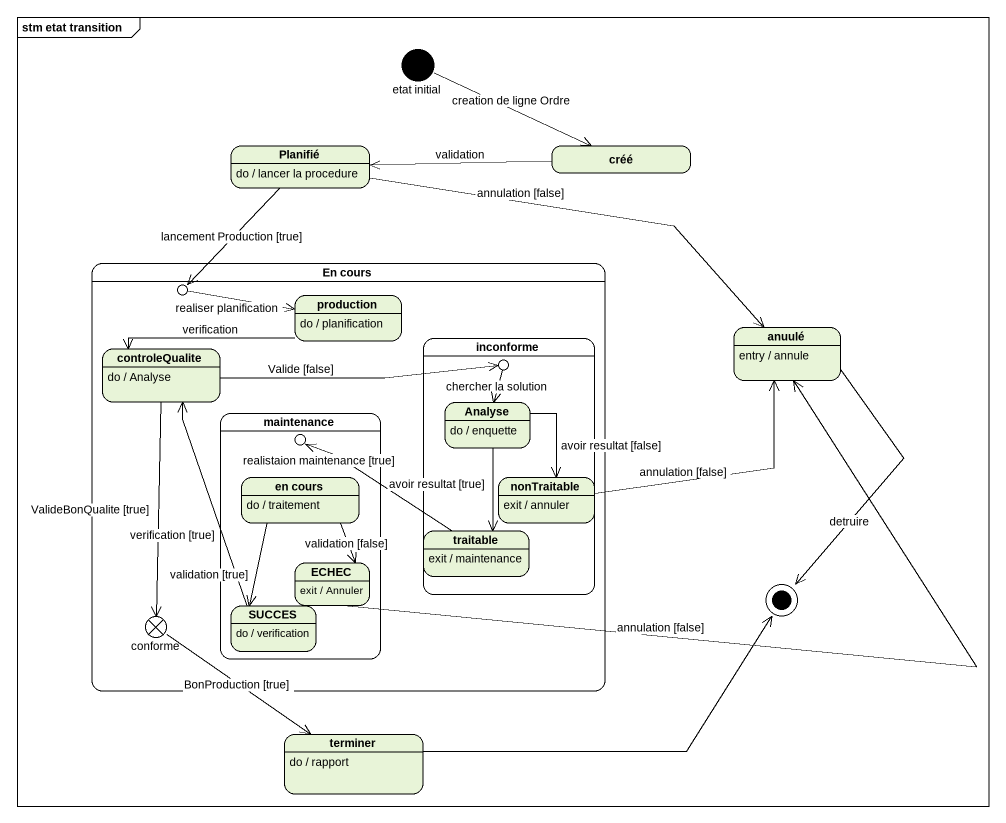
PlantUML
@startuml
mainframe stm etat transition
hide empty description
state "etat initial" as etat_initial <<start>>
state Planifié
Planifié : do / lancer la procedure
state créé
state "En cours" as En_cours {
  state entry1 <<entryPoint>>
  state production
  production : do / planification
  state inconforme {
    state entry2 <<entryPoint>>
    state Analyse
    Analyse : do / enquette
    state nonTraitable
    nonTraitable : exit / annuler
    state traitable
    traitable : exit / maintenance
  }
  state controleQualite
  controleQualite : do / Analyse
  state maintenance {
    state entry3 <<entryPoint>>
    state "en cours" as en_cours
    en_cours : do / traitement
    state ECHEC
    ECHEC : exit / Annuler
    state SUCCES
    SUCCES : do / verification
  }
  state conforme <<exitPoint>>
}
state anuulé
anuulé : entry / annule
state terminer
terminer : do / rapport
etat_initial -right-> créé : creation de ligne Ordre
Planifié --> entry1 : lancement Production [true]
Planifié -right-> anuulé : annulation [false]
créé -left-> Planifié : validation
entry1 -right-> production : realiser planification
production -left-> controleQualite : verification
controleQualite -right-> entry2 : Valide [false]
controleQualite --> conforme : ValideBonQualite [true]
entry2 --> Analyse : chercher la solution
Analyse --> nonTraitable : avoir resultat [false]
Analyse --> traitable : avoir resultat [true]
en_cours --> ECHEC : validation [false]
en_cours --> SUCCES : validation [true]
nonTraitable -up-> anuulé : annulation [false]
traitable -up-> entry3 : realistaion maintenance [true]
ECHEC -right-> anuulé : annulation [false]
conforme --> terminer : BonProduction [true]
SUCCES -up-> controleQualite : verification [true]
anuulé --> [*] : detruire
terminer -right-> [*]
@enduml
